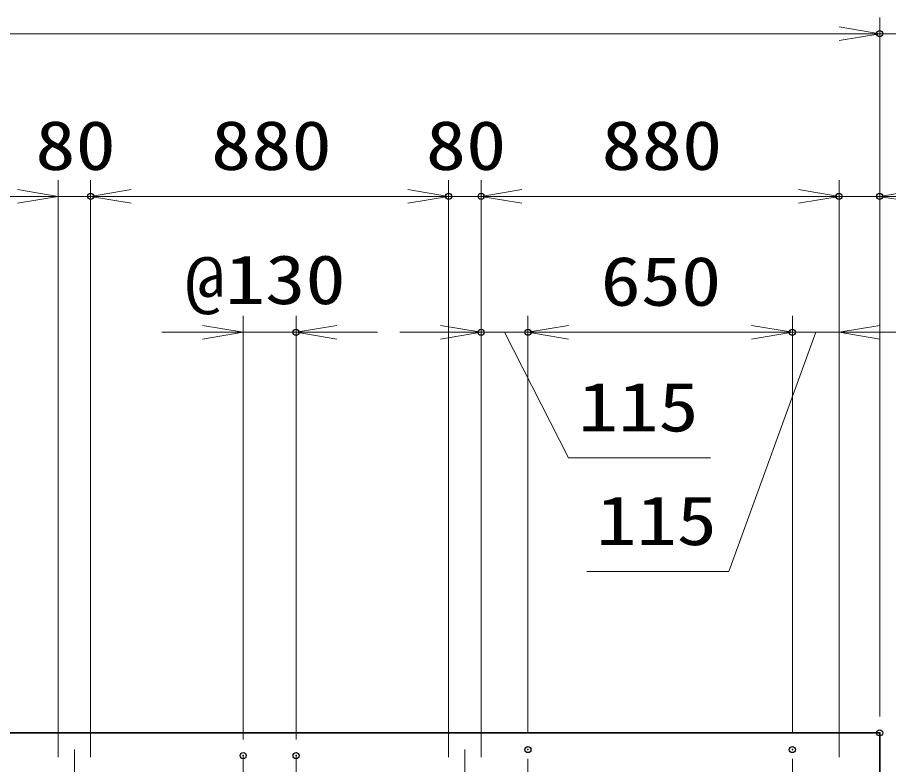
# Model space of a CAD drawing. Units: millimetres at full size. Extents: x -11880 to 11880, y -8400 to 8400.
# Drawn here: x 1626 to 3767, y 893 to 2729 of the extents above; entities that cross this region are included whole.
import ezdxf
from ezdxf.enums import TextEntityAlignment as Align

# ---------------------------------------------------------------- set-up
doc = ezdxf.new("R2010")
doc.units = ezdxf.units.MM
doc.header["$LTSCALE"] = 30
doc.header["$PDMODE"] = 32
doc.header["$PDSIZE"] = 15
doc.linetypes.add('USER1', pattern=[18, 12, -1.5, 3, -1.5])
for name, color, linetype, lineweight in [('0-1_外形線', 7, 'Continuous', 35), ('0-2_軸線', 200, 'USER1', 15), ('0-4_寸法線', 4, 'Continuous', 18), ('0-5_0', 7, 'Continuous', 18)]:
    doc.layers.add(name, color=color, linetype=linetype, lineweight=lineweight)
doc.layers.add('0-6_Defpoints', color=7, linetype='Continuous')
doc.styles.add('ＭＳ ゴシック', font='')
doc.styles.get('ＭＳ ゴシック').set_extended_font_data('MS Gothic')

# ---------------------------------------------------------------- blocks, each defined once
blk = doc.blocks.new('_Open')
at = {"layer": '0-5_0', "color": 4}
blk.add_line((-30, 5), (0, 0), dxfattribs=at)
blk.add_lwpolyline([(-30, -5), (0, 0), (-30, 0)], dxfattribs=at)

msp = doc.modelspace()

# ---------------------------------------------------------------- linework, layer by layer
at = {"layer": '0-1_外形線'}
msp.add_line((3745.54, 970.69), (3745.54, 870.69), dxfattribs=at)
msp.add_lwpolyline([(3745.54, 970.69), (745.54, 970.69), (745.54, 103.19)], dxfattribs=at)
at = {"layer": '0-2_軸線'}
for p, q in [((1765.54, 929.69), (1765.54, -668.31)), ((2725.54, 929.69), (2725.54, -668.31)), ((2880.54, -668.31), (2880.54, 929.69)), ((3530.54, -668.31), (3530.54, 929.69)), ((2180.54, -653.31), (2180.54, 914.69)), ((2310.54, -653.31), (2310.54, 914.69))]:
    msp.add_line(p, q, dxfattribs=at)
at = {"layer": '0-4_寸法線'}
for p, q in [((3745.54, 1010.69), (3745.54, 2729.25)), ((3745.54, 1010.69), (3745.54, 2729.25)), ((745.54, 2689.25), (3745.54, 2689.25)), ((3645.54, 2689.25), (3545.54, 2689.25)), ((3875.54, 2689.25), (3745.54, 2689.25)), ((1725.54, 910.69), (1725.54, 2329.25)), ((1725.54, 910.69), (1725.54, 2329.25)), ((1805.54, 910.69), (1805.54, 2329.25)), ((1805.54, 910.69), (1805.54, 2329.25)), ((2685.54, 910.69), (2685.54, 2329.25)), ((2685.54, 910.69), (2685.54, 2329.25)), ((2765.54, 910.69), (2765.54, 2329.25)), ((2765.54, 910.69), (2765.54, 2329.25)), ((3645.54, 910.69), (3645.54, 2329.25)), ((3645.54, 910.69), (3645.54, 2329.25)), ((3745.54, 1010.69), (3745.54, 2329.25)), ((1725.54, 2289.25), (845.54, 2289.25)), ((1725.54, 2289.25), (1805.54, 2289.25)), ((1805.54, 2289.25), (2685.54, 2289.25)), ((1905.54, 2289.25), (2005.54, 2289.25)), ((2585.54, 2289.25), (2485.54, 2289.25)), ((2685.54, 2289.25), (2765.54, 2289.25)), ((2765.54, 2289.25), (3645.54, 2289.25)), ((2865.54, 2289.25), (2965.54, 2289.25)), ((3545.54, 2289.25), (3445.54, 2289.25)), ((3645.54, 2289.25), (3745.54, 2289.25)), ((2180.54, 954.69), (2180.54, 1995.44)), ((2310.54, 954.69), (2310.54, 1995.44)), ((2765.54, 910.69), (2765.54, 1995.44)), ((2880.54, 969.69), (2880.54, 1995.44)), ((2880.54, 969.69), (2880.54, 1995.44)), ((3530.54, 969.69), (3530.54, 1995.44)), ((3530.54, 969.69), (3530.54, 1995.44)), ((3645.54, 910.69), (3645.54, 1995.44)), ((2080.54, 1955.44), (1980.54, 1955.44)), ((2180.54, 1955.44), (2310.54, 1955.44)), ((2410.54, 1955.44), (2510.54, 1955.44)), ((2665.54, 1955.44), (2565.54, 1955.44)), ((2880.54, 1955.44), (2765.54, 1955.44)), ((3530.54, 1955.44), (2880.54, 1955.44)), ((2980.54, 1955.44), (3080.54, 1955.44)), ((3430.54, 1955.44), (3330.54, 1955.44)), ((3645.54, 1955.44), (3530.54, 1955.44)), ((3745.54, 1955.44), (3845.54, 1955.44))]:
    msp.add_line(p, q, dxfattribs=at)
for points in [[(2823.04, 1955.44), (2980.33, 1646.43), (3329.13, 1646.43)], [(3588.04, 1955.44), (3374.05, 1367.05), (3025.25, 1367.05)]]:
    msp.add_lwpolyline(points, dxfattribs=at)
at = {"layer": '0-6_Defpoints'}
for p in [(3745.54, 2689.25), (1805.54, 2289.25), (2685.54, 2289.25), (2765.54, 2289.25), (3645.54, 2289.25), (3745.54, 2289.25), (2310.54, 1955.44), (2765.54, 1955.44), (2880.54, 1955.44), (3530.54, 1955.44), (3745.54, 970.69), (3745.54, 970.69), (2180.54, 914.69), (2310.54, 914.69), (2880.54, 929.69), (3530.54, 929.69)]:
    msp.add_point(p, dxfattribs=at)

# ---------------------------------------------------------------- block references
at = {"layer": '0-4_寸法線', "xscale": 3.333333, "yscale": 3.333333}
for p in [(3745.54, 2689.25), (3745.54, 2689.25), (1725.54, 2289.25), (1725.54, 2289.25), (2685.54, 2289.25), (2685.54, 2289.25), (3645.54, 2289.25), (3645.54, 2289.25), (2180.54, 1955.44), (2765.54, 1955.44), (3530.54, 1955.44), (3530.54, 1955.44)]:
    msp.add_blockref('_Open', p, dxfattribs=at)
at = {"layer": '0-4_寸法線', "xscale": 3.333333, "yscale": 3.333333, "rotation": 180}
for p in [(1805.54, 2289.25), (1805.54, 2289.25), (2765.54, 2289.25), (2765.54, 2289.25), (3745.54, 2289.25), (2310.54, 1955.44), (2880.54, 1955.44), (2880.54, 1955.44), (3645.54, 1955.44)]:
    msp.add_blockref('_Open', p, dxfattribs=at)

# ---------------------------------------------------------------- texts
at = {"layer": '0-4_寸法線', "color": 254, "style": 'ＭＳ ゴシック', "width": 1.2}
for s, p in [('80', (1669.54, 2317.94)), ('880', (2101.54, 2317.94)), ('80', (2629.54, 2317.94)), ('880', (3061.54, 2317.94)), ('@130', (2036.74, 1988.12)), ('650', (3059.14, 1984.12)), ('115', (3003.53, 1675.12)), ('115', (3048.45, 1395.74))]:
    msp.add_text(s, height=121.2, dxfattribs=at).set_placement(p, align=Align.BOTTOM_LEFT)

doc.saveas('drawing.dxf')
